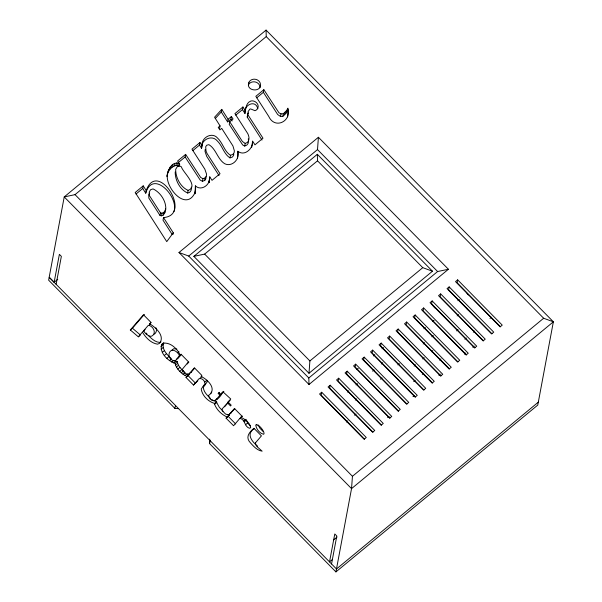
<?xml version="1.0" encoding="UTF-8"?>
<svg xmlns="http://www.w3.org/2000/svg" width="602" height="602" viewBox="0 0 602 602"><rect width="100%" height="100%" fill="white"/><g stroke="black" fill="none" stroke-linecap="round" stroke-linejoin="round"><path stroke-width="0.9" d="M175.19 171.969C175.069 180.201 179.945 189.645 187.636 193.016C190.495 192.949 191.948 189.615 191.278 187.124M178.651 408.645L174.919 408.412L48.634 280.178L64.226 196.922L266.061 30.1L553.366 321.807L537.767 405.078L335.931 571.9L209.586 443.606L209.759 439.121M165.452 208.601L165.287 212.137L163.375 215.004L161.539 215.817L160.064 215.546L148.837 198.088L148.754 194.627L149.657 193.091M178.99 252.501L188.712 256.053L317.51 149.589L318.413 137.264L448.422 269.26L308.999 384.497L178.99 252.501L318.413 137.264M308.992 373.278L309.895 360.952L422.762 267.664L432.477 271.209L308.992 373.278L193.844 256.369L317.329 154.3L432.477 271.209M266.061 30.1L266.242 36.602L75.039 194.642L64.226 196.922L351.538 488.628L553.366 321.807L543.644 318.255L352.441 476.295L351.538 488.628L335.931 571.9M205.192 149.409L205.026 151.433L206.667 156.309L219.038 175.558M209.774 176.853L209.007 182.609L209.774 176.853L212.009 180.337L220.023 173.715L207.156 153.691L206.057 151.17L205.681 146.783L206.719 145.232L208.886 144.661C216.186 149.018 217.45 159.094 224.621 163.684C232.079 167.552 240.341 158.793 237.843 151.237C244.54 156.723 253.299 148.521 252.622 141.169L254.97 144.826L262.984 138.204L247.731 114.508L248.197 111.483L249.8 109.15L250.643 108.924L254.992 110.693L256.46 109.955L257.882 108.142C259.515 104.078 254.894 99.977 250.944 100.978C245.797 102.829 245.789 108.954 244.961 113.454L242.448 109.609L242.937 106.983L245.45 110.836M201.572 148.333L202.069 145.714L199.977 142.493L199.488 145.112L201.572 148.333L201.783 146.083M202.069 145.714C201.098 137.647 212.137 131.364 217.721 138.234C222.936 143.156 224.32 151.433 230.476 155.271L232.839 154.443L234.088 152.803L234.374 150.839L232.929 145.917L221.702 128.369L219.85 129.897L218.24 127.406L220.061 125.901L214.575 117.224L221.769 109.368L228.075 119.271L227.586 121.89L221.273 111.987L221.769 109.368M194.905 193.776L195.62 188.87L195.379 185.867C200.504 190.849 208.397 186.184 209.496 179.99M194.995 193.663L195.62 188.87M206.05 176.702L205.839 178.809L204.718 180.457L202.453 181.307L200.21 180.081L185.138 156.971L185.634 154.353L200.699 177.462L202.942 178.689L205.214 177.838L206.328 176.19L206.539 174.083L204.83 169.147L191.963 149.123L199.977 142.493M251.711 147.309L252.622 141.169M287.598 116.856L287.764 109.007M244.961 113.454C243.103 105.109 255.79 98.954 257.776 108.834M233.787 154.112L233.599 155.421L232.349 157.062L229.987 157.89C223.831 154.052 222.447 145.774 217.232 140.86C212.551 135.059 203.198 138.603 201.851 145.338M261.99 140.033L247.241 117.127L247.708 114.102L248.513 112.935M332.417 559.506L329.52 561.899L334.78 533.974L336.804 536.028L331.544 563.954M538.308 402.166L336.495 568.98L49.214 277.296L54.142 282.3L59.372 254.353L61.359 256.362L56.129 284.31M142.727 188.486L143.216 185.86L146.226 190.563L145.729 193.189L142.727 188.486L136.044 194.002M168.673 169.471L167.025 176.506C167.085 170.554 172.857 159.53 179.78 164.278M160.064 215.546L160.553 212.927L149.326 195.469L149.251 192.008L150.598 189.705L153.036 188.9C160.441 192.369 166.34 201.211 165.776 209.519L163.864 212.386L163.375 215.004M168.184 172.089L169.659 169.696L170.148 167.078M161.539 215.817L162.036 213.198L163.864 212.386M169.659 169.696L171.766 167.567L172.255 164.94M146.226 190.563C157.31 158.951 193.257 215.132 163.511 217.578L163.022 220.197L172.292 234.652M171.766 167.567L173.993 166.069L174.482 163.451M173.993 166.069L175.957 165.497L176.454 162.871M185.634 154.353L177.613 160.982L179.396 163.894L178.907 166.513L177.613 165.693L178.102 163.074M172.947 234.539L173.271 232.793L163.511 217.578M187.636 193.016L188.125 190.398C199.39 186.146 182.496 171.969 181.443 166.92L180.766 166.43A2.905 2.656 10.6 0 0 177.184 166.799L175.679 169.35C175.566 177.575 180.442 187.026 188.125 190.398M195.379 185.867L195.131 191.489M202.453 181.307L202.942 178.689M204.718 180.457L205.214 177.838M219.564 128.519L220.061 125.901M174.919 408.412L175.468 405.5M228.075 119.271L231.416 116.51L233.057 118.978L229.716 121.739L229.227 124.358L242.681 144.977L244.728 146.06L246.858 145.067L248.107 143.404L248.581 141.259L248.295 138.814M227.586 121.89L230.927 119.128L231.416 116.51M229.987 157.89L230.476 155.271M237.843 151.237L237.504 158.183M247.241 117.127L247.731 114.508M244.728 146.06L245.217 143.434L247.347 142.448C249.822 140.123 249.175 136.361 247.791 133.636L234.923 113.612L242.937 106.983M256.693 97.833L263.367 92.317L263.857 89.69L278.952 112.777L281.006 113.861L283.361 113.71L286.823 110.256L287.929 108.134C292 121.07 274.903 129.957 268.71 116.344L255.842 96.32L263.857 89.69M209.586 443.606L210.136 440.702M287.44 110.753L286.334 112.875L282.872 116.329L280.517 116.479L281.006 113.861M282.872 116.329L283.361 113.71M284.656 114.854L285.152 112.235M286.334 112.875L286.823 110.256M321.694 392.248L319.564 394.001L364.142 439.264L366.264 437.503L321.694 392.248L321.144 395.16L364.481 439.159M330.189 385.227L328.067 386.981L372.638 432.236L374.76 430.483L330.189 385.227L329.648 388.139L372.977 432.138M338.685 378.199L336.563 379.96L381.134 425.215L383.263 423.454L338.685 378.199L338.143 381.111L381.48 425.11M347.188 371.178L345.059 372.931L389.637 418.187L391.759 416.433L347.188 371.178L346.639 374.09L389.976 418.089M355.684 364.15L353.562 365.911L398.133 411.166L400.255 409.405L355.684 364.15L355.135 367.062L398.667 411.219M364.18 357.129L362.058 358.882L406.628 404.138L408.758 402.384L364.18 357.129L363.638 360.041L406.975 404.04M372.683 350.101L370.554 351.861L415.132 397.117L417.254 395.363L372.683 350.101L372.134 353.013L415.47 397.011M381.179 343.08L379.057 344.833L423.627 390.088L425.749 388.335L381.179 343.08L380.63 345.992L423.966 389.991M389.675 336.059L387.553 337.812L432.123 383.068L434.245 381.314L389.675 336.059L389.133 338.971L432.469 382.962M398.17 329.031L396.048 330.791L440.619 376.047L442.748 374.286L398.17 329.031L397.629 331.943L440.965 375.941M406.674 322.01L404.544 323.763L449.122 369.018L451.244 367.265L406.674 322.01L406.124 324.922L449.461 368.921M415.169 314.981L413.047 316.742L457.618 361.998L459.74 360.237L415.169 314.981L414.627 317.894L457.956 361.892M423.665 307.961L421.543 309.714L466.114 354.969L468.243 353.216L423.665 307.961L423.123 310.873L466.46 354.871M432.168 300.932L430.039 302.693L474.617 347.948L476.739 346.188L432.168 300.932L431.619 303.844L474.955 347.843M440.664 293.911L438.542 295.665L483.113 340.92L485.235 339.167L440.664 293.911L440.122 296.824L483.451 340.822M449.16 286.891L447.038 288.644L491.608 333.899L493.738 332.146L449.16 286.891L448.618 289.795L491.954 333.794M457.663 279.862L455.533 281.616L500.111 326.871L502.234 325.118L457.663 279.862L457.114 282.774L500.45 326.773M173.918 211.565C179.261 197.358 152.833 168.71 145.729 193.189M195.319 191.918C186.74 212.348 165.437 188.26 167.356 174.761M184.596 372.013C181.39 369.252 177.838 365.993 177.297 361.576L175.167 363.33C167.77 361.049 159.124 352.667 161.69 344.487L163.225 343.208C170.449 342.087 177.447 348.867 180.186 355.06L181.006 354.224L188.479 361.81L182.406 369.154C182.85 371.773 185.348 374.459 188.14 374.436L191.158 372.262L194.724 368.123M170.991 358.288C166.904 354.488 161.148 348.746 163.819 342.734L161.69 344.487M210.655 393.746L211.731 392.165M173.271 232.793L166.754 241.635L135.202 192.489L143.216 185.86M227.729 414.582L229.196 415.26L226.089 418.149L233.561 425.742L239.889 418.367C245.541 419.526 244.164 426.637 249.476 428.263L250.68 427.698C250.063 422.679 245.202 419.278 240.905 417.291L241.914 416.065L234.441 408.48L229.084 414.688L228.098 414.974L225.411 413.928L222.349 410.76L222.13 408.916L228.835 401.632M189.028 374.015L194.386 367.807L201.858 375.4L201.008 376.408C207.999 379.614 217.442 389.17 208.525 395.499C211.249 404.777 218.594 399.894 222.07 393.46L219.948 395.221L218.225 393.467L218.88 392.685L220.58 394.408L223.884 391.338M143.675 330.701L148.34 325.276C153.232 325.832 156.994 333.35 151.764 336.134L150.109 336.285C147.355 335.419 144.894 333.335 143.675 330.701L145.097 329.527M149.304 324.877L150.462 323.522M187.207 364.007L188.908 362.035M187.816 374.09L189.088 374.647L186.033 377.477L193.505 385.069L198.856 378.854C201.708 377.492 205.004 380.803 205.019 383.624L201.234 389.035C202.144 395.664 208.217 401.564 214.5 403.445L216.63 401.692L213.778 400.819M193.505 385.069L197.877 380.705M200.037 378.199L201.896 376.724M229.084 414.688L234.78 408.796M254.292 428.601C245.699 433.907 252.095 441.8 257.641 446.172M181.548 354.315L177.778 358.679L176.807 359.093M139.762 335.653L138.34 336.819L130.31 329.979L143.464 314.763L150.936 322.348L149.672 323.793C155.722 327.383 165.384 336.051 159.477 343.418L157.513 344.171C150.951 343.132 145.722 337.647 142.418 332.116L143.833 330.942M130.31 329.979L132.432 328.218L144.39 314.387M138.34 336.819L142.418 332.116M186.033 377.477L189.088 374.647M226.089 418.149L229.196 415.26M224.516 406.824L228.429 402.332M215.23 400.616L219.948 395.221M171.329 350.582L173.76 348.716L176.83 349.085M227.421 402.806L230.536 405.974L231.168 405.161L228.053 401.993L230.732 398.968L222.943 391.789L220.58 394.408M204.77 381.977L206.892 380.223L207.148 381.871L203.356 387.274C203.476 391.97 207.427 395.439 210.549 398.509M215.283 118.534L221.273 111.987M177.793 163.044L185.138 156.971M192.806 150.635L199.488 145.112M235.766 115.125L242.448 109.609M54.142 282.3L57.762 279.305M193.844 256.369L204.65 254.097L317.517 160.809L317.329 154.3M149.672 323.793L151.087 322.627M160.922 346.361L163.044 344.607M161.073 349.25L163.195 347.489M162.337 352.336L164.459 350.582M164.384 355.406L166.506 353.652M166.92 358.288L169.042 356.527M177.515 352.749A2.905 0.941 50.4 0 1 179.381 355.639L175.649 360.432L174.685 360.854C165.016 359.635 168.853 344.412 177.515 352.749L178.929 351.583M169.508 360.628L171.638 358.867M171.72 362.111L173.843 360.35L177.297 361.576M173.587 362.938L175.709 361.177M186.966 376.4C181.962 374.248 177.695 370.064 175.475 365.09L177.605 363.337M176.363 367.032L178.485 365.279M177.793 369.116L179.915 367.363M179.742 371.306L181.864 369.545M181.27 372.773L183.399 371.013M183.076 374.263L185.198 372.51M185.062 375.573L187.184 373.812M203.137 386.281L205.259 384.527M218.225 393.467L219.64 392.293M227.067 417.02C221.596 414.522 216.788 409.932 214.568 404.296L216.697 402.535L216.63 401.692M228.053 401.993L230.182 400.24M240.905 417.291L242.32 416.117M239.889 418.367L242.012 416.614M243.878 421.039L246 419.285M244.397 421.739L246.519 419.985M245.42 424.816L247.542 423.063L246.715 420.625M308.999 384.497L308.811 377.988L437.609 271.532L448.422 269.26M356.775 369.673L358.22 368.484M373.39 355.94L374.835 354.751M382.059 348.776L383.504 347.587M347.369 392.052L348.814 390.856M356.038 384.889L357.483 383.692M372.646 371.156L374.09 369.959M381.314 363.992L382.759 362.795M423.936 328.76L425.381 327.571M432.605 321.596L434.05 320.399M457.889 300.699L459.334 299.503M355.293 400.097L356.738 398.9M380.569 379.2L382.014 378.003M397.907 364.872L399.352 363.676M423.191 343.975L424.636 342.779M431.86 336.804L433.305 335.615M457.144 315.907L458.589 314.718M346.443 422.002L347.881 420.813M354.631 415.237L356.038 414.071M414.138 366.054L415.576 364.865M422.762 358.927L424.199 357.738M431.386 351.794L432.823 350.612M456.692 330.882L458.099 329.715M413.687 381.472L415.124 380.283M422.311 374.346L423.748 373.157M439.558 360.094L440.988 358.905M464.864 339.174L466.272 338.008M473.322 332.184L474.73 331.017M489.998 318.398L491.435 317.216M387.643 417.6L389.05 416.433M412.987 396.65L414.424 395.461M438.858 375.264L440.295 374.075M464.451 354.111L465.775 353.013M472.788 347.219L474.195 346.052M333.704 539.813L337.022 537.067M153.894 334.373C156.287 333.222 157.16 330.009 155.91 327.721M190.262 372.676L191.158 372.262M160.952 341.913L159.635 342.418C155.211 342.154 151.787 338.851 148.747 335.924M230.227 413.213L231.213 412.934M216.321 399.118L217.352 398.863M175.957 165.497L177.613 165.693M160.553 212.927L162.036 213.198M280.517 116.479L277.68 114.53L263.367 92.317M245.217 143.434L242.388 141.485L229.716 121.739M211.784 399.487L213.108 400.375M132.432 328.218L140.469 335.066M250.327 425.825L247.542 423.063M263.172 431.544L259.951 428.278L258.01 424.801M223.011 411.234L219.301 407.306L216.697 402.535M266.242 36.602L543.644 318.255M467.032 293.565L468.341 294.897M317.51 149.589L437.609 271.532M317.517 160.809L422.762 267.664M433.192 306.094L435.163 308.104M204.65 254.097L309.895 360.952M188.712 256.053L308.811 377.988M75.039 194.642L352.441 476.295M188.155 375.723L195.627 383.308M228.211 416.396L235.683 423.981M146.233 333.079L147.038 334.087M230.927 119.128L232.161 120.979M466.7 308.119L467.611 309.752M175.167 363.33L175.475 365.09M260.019 87.734L259.688 85.627A6.028 5.508 10.6 0 0 254.187 81.819A6.028 5.508 10.6 0 0 248.423 84.92M214.5 403.445L214.568 404.296M248.919 82.301C245.104 91.745 263.089 92.889 260.177 83.001A6.028 5.508 10.6 0 0 254.684 79.201A6.028 5.508 10.6 0 0 248.919 82.301M255.504 442.794L255.715 444.637L256.896 446.518L262.171 451.191C257.265 450.484 253.675 446.466 250.545 442.944C245.112 437.534 248.987 432.341 253.946 428.285L261.426 435.878L255.504 442.794M256.241 424.666L255.745 425.29C256.392 429.203 259.605 433.289 263.503 434.29A6.028 1.949 50.4 0 0 263.097 430.708A6.028 1.949 50.4 0 0 258.664 425.576L256.241 424.666"/></g></svg>
